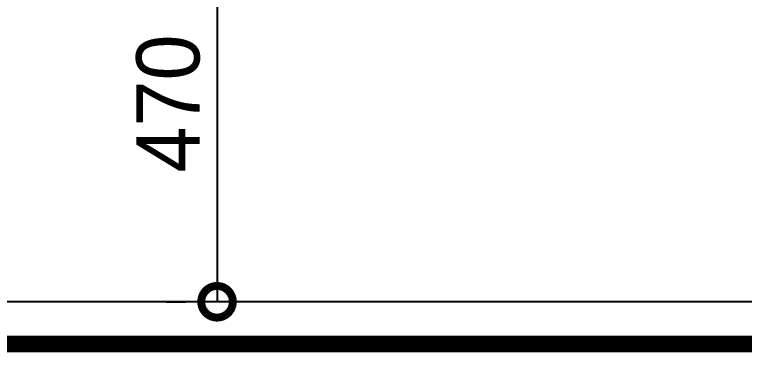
# Model space of a CAD drawing. Header units: inches. Extents: x -53835 to 52744, y -79586 to -50910.
# Drawn here: x 26889 to 27754, y -63277 to -62877 of the extents above; entities that cross this region are included whole.
import ezdxf

# ---------------------------------------------------------------- set-up
doc = ezdxf.new("R2010")
doc.units = ezdxf.units.IN
doc.header["$LTSCALE"] = 50
doc.header["$MEASUREMENT"] = 0
doc.linetypes.add('HID', pattern=[2.5, 1.5, -1])
doc.layers.add('06-LIGHT', color=4, linetype='Continuous')
doc.layers.add('07-DIM WAL', color=5, linetype='Continuous')
doc.styles.add('스타일1', font='HY울릉도M.TTF')
doc.dimstyles.new('30', dxfattribs={"dimscale": 30, "dimtxt": 2.5, "dimasz": 2.5, "dimexe": 1.25, "dimexo": 2, "dimtad": 1, "dimdec": 0, "dimtxsty": '스타일1', "dimblk": 'DOTSMALL', "dimcen": 2.5, "dimclrd": 1, "dimclre": 1, "dimclrt": 2, "dimadec": 0, "dimazin": 0, "dimtfac": 1, "dimtix": 1, "dimtmove": 0, "dimatfit": 3, "dimldrblk": 'DOTSMALL', "dimfxl": 1.25, "dimarcsym": 0})

# ---------------------------------------------------------------- blocks, each defined once
blk = doc.blocks.new('_DOTSMALL')
at = {"color": 0, "linetype": 'ByBlock', "const_width": 0.5}
blk.add_lwpolyline([(-0.0625, 0, 1), (0.0625, 0, 1)], format="xyb", close=True, dxfattribs=at)
blk = doc.blocks.new('*D342')
at = {"layer": '07-DIM WAL', "color": 1, "lineweight": -2, "transparency": 16777216}
for p, q in [((27068.63, -62747), (27091.13, -62747)), ((27128.63, -62747), (27128.63, -63217)), ((27068.63, -63217), (27091.13, -63217))]:
    blk.add_line(p, q, dxfattribs=at)
at = {"layer": 'Defpoints', "color": 0, "transparency": 16777216}
for p in [(27128.63, -62747), (27128.63, -63217), (27128.63, -63217)]:
    blk.add_point(p, dxfattribs=at)
at = {"layer": '07-DIM WAL', "color": 1, "lineweight": -2, "transparency": 16777216, "xscale": 75, "yscale": 75, "zscale": 75}
for p, rotation in [((27128.63, -62747), 90), ((27128.63, -63217), 270)]:
    blk.add_blockref('_DOTSMALL', p, dxfattribs=dict(at, rotation=rotation))
at = {"layer": '07-DIM WAL', "color": 2, "transparency": 16777216, "insert": (27070.88, -62982), "char_height": 75, "attachment_point": 5, "rotation": 90, "style": '스타일1'}
blk.add_mtext('470', dxfattribs=at)

msp = doc.modelspace()

# ---------------------------------------------------------------- linework, layer by layer
at = {"layer": '06-LIGHT'}
msp.add_line((28208.631, -63217.002), (25328.631, -63217.002), dxfattribs=at)
at = {"layer": '06-LIGHT', "color": 10, "linetype": 'HID', "const_width": 20}
msp.add_lwpolyline([(28208.631, -63267.002), (25328.631, -63267.002)], dxfattribs=at)

# ---------------------------------------------------------------- dimensions: what is measured, and where the dimension line sits
at = {"layer": '07-DIM WAL'}
dim = msp.add_linear_dim(base=(27128.631, -63217.002), p1=(27128.631, -62747.002), p2=(27128.631, -63217.002), angle=90, dimstyle='30', dxfattribs=at)
dim.commit()
dim.dimension.update_dxf_attribs({"geometry": '*D342', "text_midpoint": (27070.883, -62982.002)})

doc.saveas('drawing.dxf')
